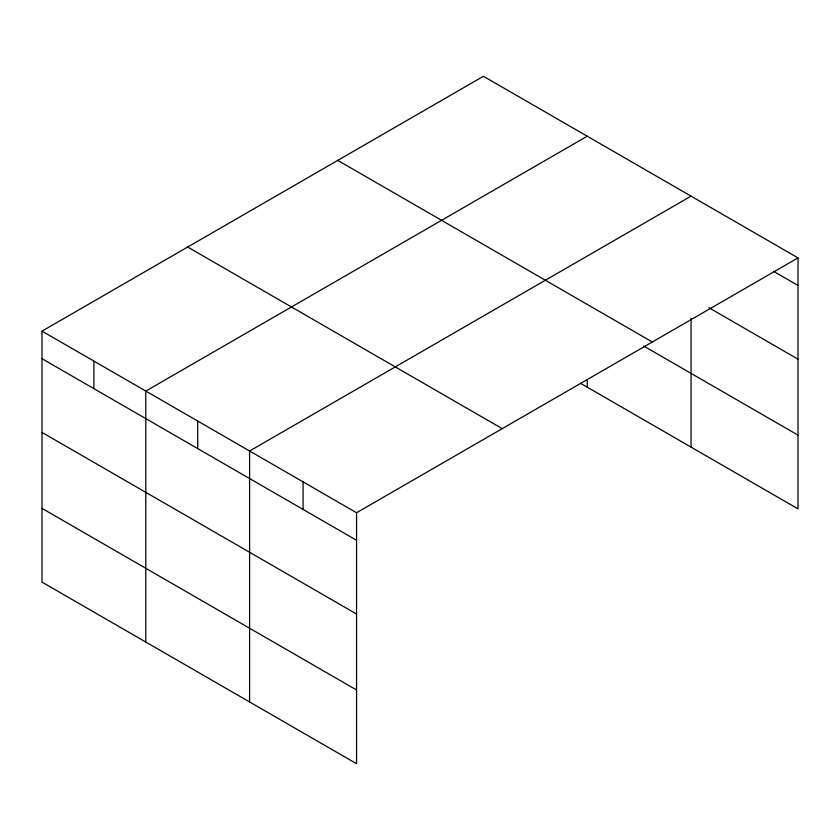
<?xml version="1.0" encoding="UTF-8"?>
<svg xmlns="http://www.w3.org/2000/svg" width="840" height="840" viewBox="0 0 840 840"><rect width="100%" height="100%" fill="white"/><g stroke="black" fill="none" stroke-linecap="round" stroke-linejoin="round"><path stroke-width="1.26" d="M798 257.891L483.441 76.283L42 331.139L42 582.11L356.559 763.718L356.559 512.757L798 257.891L798 508.862L580.472 383.271M587.244 136.216L145.803 391.072L145.803 642.044M691.047 196.14L249.606 451.007L249.606 701.967M773.493 271.288L798 285.432M708.876 307.713L798 359.163M337.764 160.388L652.323 341.995M643.661 346.017L798 435.131M187.677 247.044L502.236 428.652M42 331.139L356.559 512.757M42 358.691L356.559 540.299M42 432.421L356.559 614.029M42 508.379L356.559 689.986M691.047 318.37L691.047 447.111M587.244 379.418L587.244 387.177M303.082 481.877L303.082 509.429M197.704 421.04L197.704 448.581M93.902 361.106L93.902 388.657"/></g></svg>
